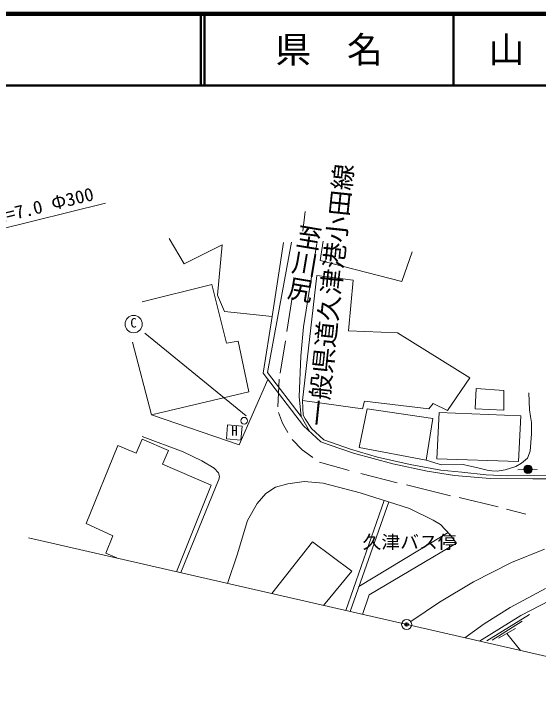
# Model space of a CAD drawing. Units: millimetres, scale not verified. Extents: x 40000 to 680000, y 20000 to 380000.
# Drawn here: x 271685 to 344779, y 283282 to 380000 of the extents above; entities that cross this region are included whole.
import ezdxf
from ezdxf.enums import TextEntityAlignment as Align

# ---------------------------------------------------------------- set-up
doc = ezdxf.new("R2010")
doc.units = ezdxf.units.MM
doc.header["$LTSCALE"] = 1000
doc.header["$PDMODE"] = 32
doc.header["$PDSIZE"] = 500
doc.linetypes.add('CHAIN', pattern=[18.5, 12, -1.5, 3.5, -1.5])
for name, color, linetype, lineweight in [('M-BGD', 7, 'Continuous', 13), ('M-BMK', 2, 'CHAIN', 13), ('M-STR-HTXT', 7, 'Continuous', 13), ('M-TTL', 2, 'Continuous', 140), ('M-TTL-LINE', 7, 'Continuous', 50), ('M-TTL-TXT', 7, 'Continuous', 13), ('M-WORK', 1, 'Continuous', 13)]:
    doc.layers.add(name, color=color, linetype=linetype, lineweight=lineweight)
doc.layers.add('M-OTRS', color=6, linetype='Continuous')
doc.styles.add('@ＭＳ ゴシック', font='')
doc.styles.add('ＭＳ ゴシック', font='')
doc.styles.get('@ＭＳ ゴシック').set_extended_font_data('@MS Gothic')
doc.styles.get('ＭＳ ゴシック').set_extended_font_data('MS Gothic')

msp = doc.modelspace()

# ---------------------------------------------------------------- hatches: boundary and pattern name
at = {"layer": 'M-WORK'}
msp.add_hatch(color=256, dxfattribs=at).paths.add_polyline_path([(343966, 316461, 0.41421), (343366, 317061, 0.41421), (342766, 316461, 1)])

# ---------------------------------------------------------------- linework, layer by layer
at = {"layer": 'M-BGD'}
msp.add_circle((326450, 294815), 700, dxfattribs=at)
at = {"layer": 'M-BMK'}
for p, q in [((341089, 303443), (345650, 305302)), ((335772, 300754), (341089, 303443)), ((331045, 297931), (335772, 300754)), ((327029, 295208), (331045, 297931))]:
    msp.add_line(p, q, dxfattribs=at)
at = {"layer": 'M-OTRS'}
msp.add_point((326450, 294815), dxfattribs=at)
at = {"layer": 'M-STR-HTXT'}
msp.add_lwpolyline([(261932, 319525), (254378, 346165), (284474, 353593)], dxfattribs=at)
at = {"layer": 'M-TTL'}
msp.add_line((680000, 380000), (40000, 380000), dxfattribs=at)
at = {"layer": 'M-TTL-LINE'}
for p, q in [((297750, 380000), (297750, 370000)), ((298250, 380000), (298250, 370000)), ((333000, 380000), (333000, 370000)), ((40000, 370000), (680000, 370000))]:
    msp.add_line(p, q, dxfattribs=at)
at = {"layer": 'M-WORK'}
for p, q in [((312300, 352428), (311965, 349689)), ((293355, 348658), (295418, 345122)), ((314822, 348309), (314385, 345607)), ((295418, 345122), (300739, 347788)), ((300739, 347788), (300079, 340766)), ((310380, 348132), (307040, 329955)), ((307719, 337776), (309294, 348107)), ((313917, 347955), (312075, 336347)), ((325769, 342656), (327221, 346810)), ((314385, 345607), (325769, 342656)), ((313922, 343507), (311936, 326048)), ((319013, 342835), (313922, 343507)), ((318357, 335786), (319013, 342835)), ((299289, 342229), (289576, 339809)), ((301309, 334081), (299289, 342229)), ((300079, 340766), (301038, 338490)), ((309722, 335708), (310485, 340410)), ((301038, 338490), (307719, 337776)), ((307719, 337776), (306430, 329895)), ((312075, 336347), (311706, 332225)), ((325159, 335489), (318357, 335786)), ((289957, 335432), (304080, 323910)), ((335236, 329219), (325159, 335489)), ((288208, 334207), (290853, 324063)), ((302965, 334360), (301309, 334081)), ((304452, 327277), (302965, 334360)), ((308790, 329871), (309534, 334395)), ((311706, 332225), (311441, 326572)), ((306430, 329895), (312078, 322543)), ((307040, 329955), (311740, 323820)), ((303099, 319891), (307115, 329003)), ((308498, 325170), (308666, 329021)), ((332135, 324657), (335236, 329219)), ((290853, 324063), (304452, 327277)), ((336150, 327732), (336001, 324907)), ((340017, 327472), (336150, 327732)), ((339992, 324733), (340017, 327472)), ((343568, 324772), (343481, 327127)), ((311441, 326572), (311740, 323820)), ((311936, 326048), (320279, 324921)), ((311936, 326048), (312042, 324029)), ((320279, 324921), (320591, 325981)), ((320591, 325981), (329536, 324903)), ((329536, 324903), (330138, 325650)), ((330138, 325650), (332135, 324657)), ((290853, 324063), (303099, 319891)), ((309118, 322904), (308595, 324409)), ((312042, 324029), (312297, 323503)), ((319836, 319505), (320929, 324901)), ((320929, 324901), (330091, 323547)), ((330660, 317904), (330994, 324399)), ((330994, 324399), (342347, 323915)), ((336001, 324907), (339992, 324733)), ((343729, 323843), (343568, 324772)), ((311740, 323820), (312930, 321673)), ((312297, 323503), (313189, 322133)), ((330091, 323547), (329154, 317735)), ((342347, 323915), (342049, 317533)), ((343853, 323000), (343729, 323843)), ((309897, 321603), (309118, 322904)), ((312078, 322543), (314467, 320295)), ((313189, 322133), (314918, 320555)), ((343853, 321414), (343853, 323000)), ((343654, 318997), (343853, 321414)), ((289595, 320647), (288748, 318700)), ((295301, 318900), (289564, 321027)), ((293243, 319085), (289595, 320647)), ((310469, 320615), (311892, 319158)), ((314467, 320295), (315638, 319857)), ((314918, 320555), (318599, 319249)), ((286168, 319786), (281777, 308885)), ((288748, 318700), (286168, 319786)), ((315638, 319857), (319027, 318702)), ((318599, 319249), (322383, 318157)), ((329154, 317735), (319836, 319505)), ((292406, 317189), (293243, 319085)), ((297874, 317625), (295301, 318900)), ((313367, 318117), (311892, 319158)), ((319027, 318702), (324539, 317203)), ((343307, 318005), (343654, 318997)), ((299619, 316598), (297874, 317625)), ((318451, 316312), (314304, 317457)), ((322383, 318157), (326917, 317130)), ((329154, 317735), (330827, 317207)), ((342049, 317533), (330660, 317904)), ((341684, 316853), (342465, 317311)), ((342465, 317311), (343307, 318005)), ((299210, 314238), (292406, 317189)), ((300223, 315966), (299619, 316598)), ((324539, 317203), (329286, 316188)), ((326917, 317130), (331227, 316341)), ((330827, 317207), (331248, 317101)), ((331227, 316341), (334119, 316046)), ((331248, 317101), (334310, 317113)), ((334310, 317113), (335140, 316952)), ((335140, 316952), (336193, 316692)), ((336193, 316692), (337656, 316357)), ((337656, 316357), (338337, 316270)), ((338337, 316270), (339069, 316221)), ((339069, 316221), (340184, 316369)), ((340184, 316369), (341684, 316853)), ((341931, 316367), (344645, 316454)), ((300223, 315966), (300342, 315470)), ((300342, 315470), (300263, 315050)), ((325131, 314560), (320064, 315896)), ((329286, 316188), (333112, 315594)), ((333112, 315594), (338109, 315173)), ((334119, 316046), (337553, 315672)), ((337553, 315672), (340533, 315544)), ((340533, 315544), (379342, 316187)), ((344028, 315110), (377073, 315540)), ((299906, 314135), (300263, 315050)), ((308161, 313987), (309888, 314446)), ((309888, 314446), (312140, 314752)), ((312140, 314752), (314829, 314533)), ((314829, 314533), (319989, 313178)), ((338109, 315173), (344028, 315110)), ((294346, 302180), (299210, 314238)), ((294945, 302042), (299906, 314135)), ((306828, 313068), (308161, 313987)), ((332568, 312751), (326422, 314281)), ((305625, 311691), (306828, 313068)), ((319989, 313178), (326832, 310991)), ((339199, 311221), (333758, 312532)), ((304270, 309308), (305625, 311691)), ((323319, 312114), (317987, 296756)), ((323980, 311902), (318554, 296626)), ((326832, 310991), (330145, 309374)), ((343062, 310200), (340365, 310881)), ((281777, 308885), (285465, 307166)), ((302805, 304542), (304270, 309308)), ((330145, 309374), (331182, 308771)), ((331182, 308771), (332532, 307321)), ((319790, 300107), (332222, 307654)), ((376722, 283282), (273731, 306909)), ((285465, 307166), (284495, 304781)), ((332532, 307321), (333391, 306146)), ((307644, 299129), (313298, 306327)), ((313298, 306327), (318810, 302267)), ((321209, 298926), (333391, 306146)), ((284495, 304781), (286022, 304089)), ((301492, 300541), (302805, 304542)), ((318810, 302267), (314836, 297479)), ((320290, 296228), (321209, 298926)), ((340874, 297181), (345808, 299820)), ((346403, 298143), (342358, 296082)), ((337235, 294902), (340874, 297181)), ((342358, 296082), (336624, 292481)), ((337605, 292527), (343581, 296210)), ((338366, 292625), (342563, 295271)), ((334543, 292958), (337235, 294902)), ((339243, 292890), (341615, 294253)), ((340429, 293572), (342325, 291173))]:
    msp.add_line(p, q, dxfattribs=at)
msp.add_lwpolyline([(301492, 322645), (303512, 322472), (303346, 320543), (301326, 320717)], close=True, dxfattribs=at)
for centre, radius in [((288386, 336721), 1200), ((303792, 323232), 477), ((343366, 316461), 600)]:
    msp.add_circle(centre, radius, dxfattribs=at)

# ---------------------------------------------------------------- texts
at = {"layer": 'M-STR-HTXT', "style": 'ＭＳ ゴシック', "width": 1.05}
msp.add_text('一般県道久津港小田線', height=2566, rotation=84.048, dxfattribs=at).set_placement((315967, 322306), align=Align.BOTTOM_LEFT)
msp.add_text('ヒューム管 L=7.0 Φ300', height=1833, rotation=13.864, dxfattribs=at).set_placement((269366, 350122), align=Align.BOTTOM_CENTER)
at = {"layer": 'M-STR-HTXT', "style": '@ＭＳ ゴシック', "width": 1.05}
msp.add_text('至川尻', height=2566, rotation=260.435, dxfattribs=at).set_placement((309271, 340101), align=Align.BOTTOM_RIGHT)
at = {"layer": 'M-STR-HTXT', "style": 'ＭＳ ゴシック', "width": 1.05}
msp.add_text('久津バス停', height=1833, dxfattribs=at).set_placement((320293, 304852), align=Align.BOTTOM_LEFT)
at = {"layer": 'M-TTL-TXT', "style": 'ＭＳ ゴシック'}
for s, p in [('県\u3000名', (315625, 375000)), ('山\u3000口\u3000県', (350375, 375000))]:
    msp.add_text(s, height=3666, dxfattribs=at).set_placement(p, align=Align.MIDDLE_CENTER)
at = {"layer": 'M-WORK', "style": 'ＭＳ ゴシック'}
for s, p in [('C', (287922, 337558)), ('H', (301999, 322496))]:
    msp.add_text(s, height=1320, dxfattribs=at).set_placement(p, align=Align.TOP_LEFT)

doc.saveas('drawing.dxf')
